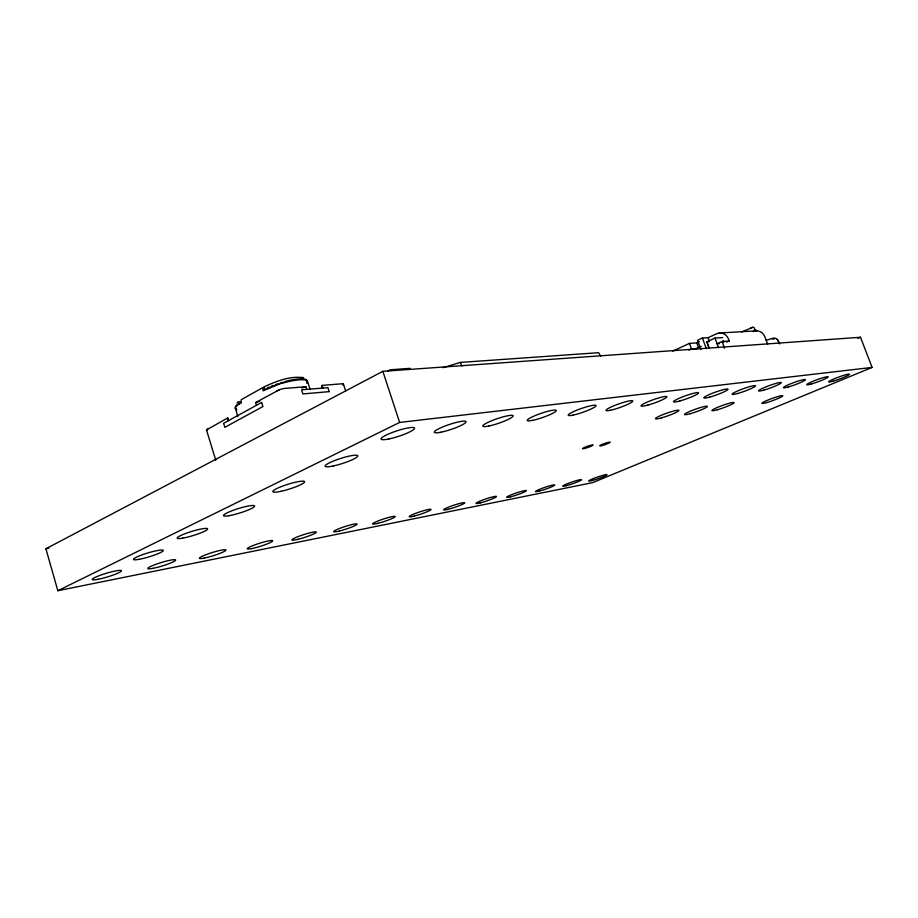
<?xml version="1.0" encoding="UTF-8"?>
<svg xmlns="http://www.w3.org/2000/svg" width="918" height="918" viewBox="0 0 918 918"><rect width="100%" height="100%" fill="white"/><g stroke="black" fill="none" stroke-linecap="round" stroke-linejoin="round"><path stroke-width="1.38" d="M321.805 388.211L322.103 385.388L341.817 383.793A5.657 1.17 -17.5 0 1 343.286 384.527L342.77 384.986M753.403 331.57L754.321 331.214L754.562 329.195A4.9 2.536 -41 0 0 752.863 327.29L741.813 331.926M237.751 416.588L235.421 408.04L235.742 409.221A26.22 5.508 -16.8 0 0 236.878 409.864M235.352 408.338L235.903 405.802L241.342 402.887L241.182 400.902L239.759 401.763L238.772 404.459L237.406 404.356L236.89 405.917L235.237 407.041L235.742 409.221L236.465 408.774M306.922 383.311L307.025 380.442L307.519 382.118L306.979 381.544M206.894 430.381A5.749 1.147 -16.5 0 1 206.596 429.853L227.733 417.942L228.559 420.616M237.028 402.979L238.416 401.636M206.596 429.853L207.755 428.947M241.25 399.674L264.189 386.834C276.134 381.28 289.663 375.806 303.032 377.677M256.489 405.274L255.64 402.554L279.37 389.748A5.944 1.274 -17 0 1 284.97 388.406L305.866 386.707L306.727 389.416M45.9 548.769L382.852 371.331L860.51 337.262L872.1 367.418L592.569 482.661L57.834 590.71L45.9 548.769L48.723 548.287M387.717 371.101L390.242 369.782L410.094 368.336M57.834 590.71L399.64 422.441L872.1 367.418M672.791 351.089L689.464 343.389L696.785 342.896L699.367 341.703M726.758 342.127L729.248 341.003L728.617 339.281A10.167 9.042 87.5 0 0 716.763 333.693L708.099 337.686L702.419 338.031L697.542 340.291L700.927 349.563M688.925 350.114L691.495 348.932L697.577 348.484M709.201 348.473L706.768 341.852L715.007 338.065L722.741 337.583M696.028 348.656L701.226 346.281M729.248 341.003L722.087 341.485L717.107 343.757L719.494 343.584M276.892 390.85L279.37 389.748M857.882 338.386L860.51 337.262M255.64 402.554L259.714 401.269M301.793 387.993L305.866 386.707M766.197 340.337L772.589 338.317A4.9 4.601 42.9 0 1 777.282 339.373L779.657 343.952M443.073 367.693L460.262 362.426L598.547 352.696L600.762 356.092M750.901 327.772L752.863 327.29M754.321 331.214L756.455 330.859A9.719 8.801 88.1 0 1 764.912 336.917L767.62 344.158M706.768 341.852L709.189 341.691M719.035 333.016L756.455 330.859M772.646 339.109L773.885 339.224M302.068 377.355L303.594 377.872M307.358 381.142L306.21 379.604A26.358 5.657 -17 0 0 286.439 381.096L263.041 390.827L262.869 388.819L264.476 387.993L264.487 388.968L266.3 389.163L268.228 387.212L270.053 387.488L272.439 385.48L274.184 385.87L276.984 383.85L278.579 384.367L281.711 382.37L283.077 383.001A26.496 5.669 -17 0 1 307.358 381.142L310.032 389.037M777.282 339.373L778.716 341.439M460.262 362.426L461.915 366.041M723.258 340.463L723.935 342.322M722.087 341.485L724.531 348.117M715.007 338.065L718.565 347.727M708.099 337.686L709.316 341.003M707.491 343.401L709.121 347.842M702.419 338.031L706.355 348.783M696.785 342.896L698.793 348.404M689.464 343.389L691.495 348.932M382.852 371.331L399.64 422.441M343.458 384.16L345.638 390.93M322.103 385.388L322.964 388.062M206.561 430.175L215.753 460.17M227.733 417.942L228.226 420.49M755.158 329.86A4.888 2.547 -40.9 0 1 756.811 330.985M261.653 402.44L223.613 423.336L224.853 427.34L262.938 406.536L261.653 402.44M329.229 391.642L302.871 393.914L301.574 389.84L327.944 387.648L329.229 391.642M228.869 515.721A16.283 2.329 -17.2 0 0 254.366 506.633A16.283 2.329 -17.2 0 0 233.987 510.029A16.283 2.329 -17.2 0 0 228.869 515.721M690.336 413.674A12.118 1.343 -19.6 0 0 707.399 406.422A12.118 1.343 -19.6 0 0 690.21 411.241A12.118 1.343 -19.6 0 0 690.336 413.674M717.36 409.749A11.762 1.262 -19.7 0 0 734.102 402.692A11.762 1.262 -19.7 0 0 717.601 407.34A11.762 1.262 -19.7 0 0 717.36 409.749M601.497 445.689A5.577 0.62 -19.2 0 0 610.103 442.361A5.577 0.62 -19.2 0 0 603.172 444.002A5.577 0.62 -19.2 0 0 601.497 445.689M182.774 538.143A15.927 2.18 -17 0 0 207.445 529.353A15.927 2.18 -17 0 0 186.951 533.002A15.927 2.18 -17 0 0 182.774 538.143M139.295 559.291A15.606 2.043 -16.8 0 0 163.197 550.789A15.606 2.043 -16.8 0 0 142.634 554.644A15.606 2.043 -16.8 0 0 139.295 559.291M98.215 579.269A15.296 1.916 -16.7 0 0 121.394 571.042A15.296 1.916 -16.7 0 0 100.796 575.081A15.296 1.916 -16.7 0 0 98.215 579.269M153.168 568.299A14.573 1.79 -17 0 0 175.533 560.359A14.573 1.79 -17 0 0 156.473 564.1A14.573 1.79 -17 0 0 153.168 568.299M204.117 558.11A13.919 1.675 -17.3 0 0 225.748 550.456A13.919 1.675 -17.3 0 0 208.053 553.921A13.919 1.675 -17.3 0 0 204.117 558.11M251.509 548.643A13.334 1.572 -17.5 0 0 272.439 541.241A13.334 1.572 -17.5 0 0 255.961 544.466A13.334 1.572 -17.5 0 0 251.509 548.643M298.281 539.233A12.806 1.469 -17.8 0 0 316.297 532.142A12.806 1.469 -17.8 0 0 297.696 536.743A12.806 1.469 -17.8 0 0 298.281 539.233M339.419 531.017A12.336 1.388 -18 0 0 357.045 524.121A12.336 1.388 -18 0 0 339.453 528.493A12.336 1.388 -18 0 0 339.419 531.017M377.964 523.317A11.9 1.297 -18.2 0 0 395.21 516.604A11.9 1.297 -18.2 0 0 378.526 520.77A11.9 1.297 -18.2 0 0 377.964 523.317M414.156 516.088A11.509 1.228 -18.4 0 0 431.035 509.547A11.509 1.228 -18.4 0 0 415.177 513.518A11.509 1.228 -18.4 0 0 414.156 516.088M448.179 509.295A11.142 1.159 -18.5 0 0 464.703 502.915A11.142 1.159 -18.5 0 0 449.613 506.713A11.142 1.159 -18.5 0 0 448.179 509.295M480.24 502.892A10.809 1.09 -18.7 0 0 496.431 496.672A10.809 1.09 -18.7 0 0 482.042 500.31A10.809 1.09 -18.7 0 0 480.24 502.892M510.511 496.845A10.5 1.033 -18.8 0 0 526.37 490.774A10.5 1.033 -18.8 0 0 512.634 494.263A10.5 1.033 -18.8 0 0 510.511 496.845M661.522 417.862A12.496 1.446 -19.5 0 0 678.907 410.403A12.496 1.446 -19.5 0 0 660.96 415.418A12.496 1.446 -19.5 0 0 661.522 417.862M679.917 400.948A13.277 1.618 -19.7 0 0 698.529 392.881A13.277 1.618 -19.7 0 0 679.63 398.079A13.277 1.618 -19.7 0 0 679.917 400.948M709.775 397.092A12.852 1.503 -19.8 0 0 728.008 389.266A12.852 1.503 -19.8 0 0 709.958 394.27A12.852 1.503 -19.8 0 0 709.775 397.092M737.67 393.489A12.462 1.4 -19.9 0 0 755.537 385.893A12.462 1.4 -19.9 0 0 738.256 390.701A12.462 1.4 -19.9 0 0 737.67 393.489M763.799 390.116A12.095 1.308 -20 0 0 781.298 382.737A12.095 1.308 -20 0 0 764.728 387.373A12.095 1.308 -20 0 0 763.799 390.116M788.31 386.948A11.75 1.228 -20 0 0 805.465 379.777A11.75 1.228 -20 0 0 789.537 384.252A11.75 1.228 -20 0 0 788.31 386.948M811.363 383.976A11.429 1.147 -20.1 0 0 828.162 376.988A11.429 1.147 -20.1 0 0 812.855 381.326A11.429 1.147 -20.1 0 0 811.363 383.976M833.062 381.177A11.131 1.079 -20.1 0 0 849.54 374.372A11.131 1.079 -20.1 0 0 834.795 378.56A11.131 1.079 -20.1 0 0 833.062 381.177M766.656 402.577A11.119 1.113 -19.9 0 0 782.767 395.887A11.119 1.113 -19.9 0 0 767.517 400.225A11.119 1.113 -19.9 0 0 766.656 402.577M584.41 448.512A5.669 0.643 -19.1 0 0 593.131 445.127A5.669 0.643 -19.1 0 0 585.994 446.814A5.669 0.643 -19.1 0 0 584.41 448.512M591.903 480.584A9.685 0.872 -19.1 0 0 606.844 474.927A9.685 0.872 -19.1 0 0 594.772 478.026A9.685 0.872 -19.1 0 0 591.903 480.584M566.211 485.714A9.937 0.918 -19 0 0 581.45 479.919A9.937 0.918 -19 0 0 568.862 483.143A9.937 0.918 -19 0 0 566.211 485.714M281.206 491.256A16.685 2.502 -17.4 0 0 304.604 481.698A16.685 2.502 -17.4 0 0 280.231 487.033A16.685 2.502 -17.4 0 0 281.206 491.256M333.303 465.954A17.121 2.674 -17.7 0 0 357.813 455.902A17.121 2.674 -17.7 0 0 333.349 461.077A17.121 2.674 -17.7 0 0 333.303 465.954M388.83 438.965A17.603 2.869 -18.1 0 0 414.569 428.385A17.603 2.869 -18.1 0 0 390.058 433.353A17.603 2.869 -18.1 0 0 388.83 438.965M441.088 432.194A16.776 2.628 -18.5 0 0 466.011 422.05A16.776 2.628 -18.5 0 0 443.279 426.721A16.776 2.628 -18.5 0 0 441.088 432.194M610.493 410.254A14.229 1.882 -19.4 0 0 632.559 401.533A14.229 1.882 -19.4 0 0 615.14 405.274A14.229 1.882 -19.4 0 0 610.493 410.254M532.738 420.329A15.365 2.215 -19 0 0 556.159 410.954A15.365 2.215 -19 0 0 536.387 415.097A15.365 2.215 -19 0 0 532.738 420.329M647.867 405.09A13.724 1.744 -19.6 0 0 666.881 396.76A13.724 1.744 -19.6 0 0 647.064 402.176A13.724 1.744 -19.6 0 0 647.867 405.09M488.869 426.009A16.031 2.41 -18.8 0 0 513.024 416.267A16.031 2.41 -18.8 0 0 491.864 420.651A16.031 2.41 -18.8 0 0 488.869 426.009M539.118 491.13A10.201 0.975 -18.9 0 0 554.667 485.197A10.201 0.975 -18.9 0 0 541.528 488.548A10.201 0.975 -18.9 0 0 539.118 491.13M573.153 415.097A14.768 2.043 -19.2 0 0 595.874 406.054A14.768 2.043 -19.2 0 0 577.342 409.99A14.768 2.043 -19.2 0 0 573.153 415.097"/></g></svg>
